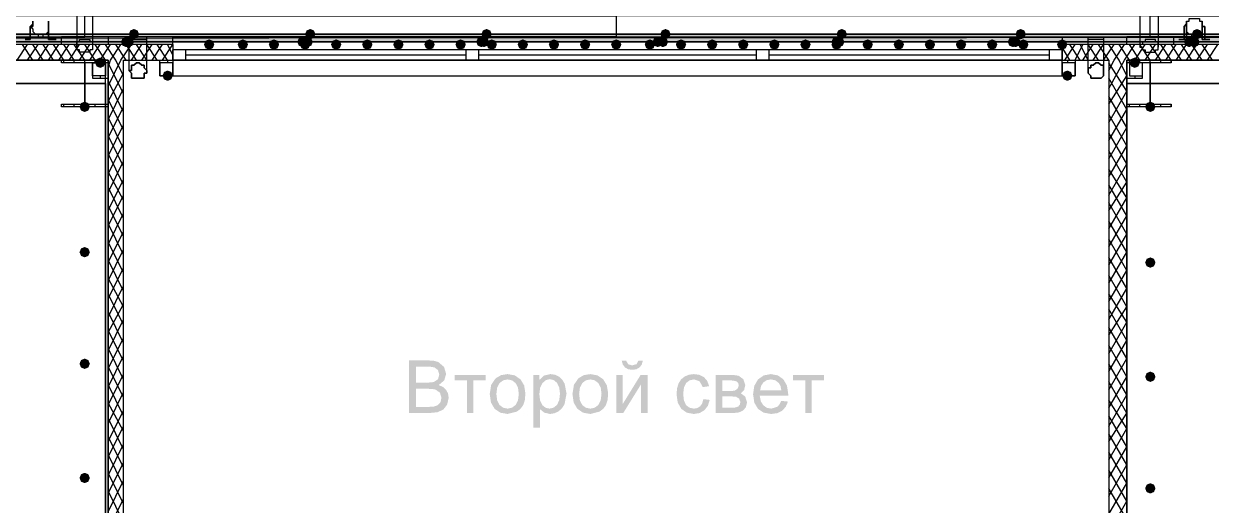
# Model space of a CAD drawing. Header units: millimetres. Extents: x 0 to 420, y 0 to 297.
# Drawn here: x 241.28 to 260.67, y 213.55 to 221.4 of the extents above; entities that cross this region are included whole.
import ezdxf

# ---------------------------------------------------------------- set-up
doc = ezdxf.new("R2010")
doc.units = ezdxf.units.MM
doc.layers.get('0').update_dxf_attribs({"linetype": 'CONTINUOUS'})

msp = doc.modelspace()

# ---------------------------------------------------------------- hatches: boundary and pattern name
at = {"true_color": 0x000007}
h = msp.add_hatch(color=0, dxfattribs=at)
h.paths.add_polyline_path([(119.972667, 221.234), (381.973667, 221.234), (119.972667, 221.107)], flags=0)
h.paths.add_polyline_path([(381.973667, 221.234), (119.972667, 221.107), (381.973667, 221.107)], flags=0)
at = {"true_color": 0x0000fe}
for points in [[(243.162667, 221.234), (243.137796, 221.174204), (243.078, 221.149333), (243.018204, 221.174204), (242.993333, 221.234), (243.018204, 221.293796), (243.078, 221.318667), (243.137796, 221.293796)], [(246.041333, 221.234), (246.016462, 221.174204), (245.956667, 221.149333), (245.896871, 221.174204), (245.872, 221.234), (245.896871, 221.293796), (245.956667, 221.318667), (246.016462, 221.293796)], [(248.92, 221.234), (248.895129, 221.174204), (248.835333, 221.149333), (248.775538, 221.174204), (248.750667, 221.234), (248.775537, 221.293796), (248.835333, 221.318667), (248.895129, 221.293796)], [(251.841, 221.234), (251.816129, 221.174204), (251.756333, 221.149333), (251.696538, 221.174204), (251.671667, 221.234), (251.696537, 221.293796), (251.756333, 221.318667), (251.816129, 221.293796)], [(254.719667, 221.234), (254.694796, 221.174204), (254.635, 221.149333), (254.575204, 221.174204), (254.550333, 221.234), (254.575204, 221.293796), (254.635, 221.318667), (254.694796, 221.293796)], [(257.640667, 221.234), (257.615796, 221.174204), (257.556, 221.149333), (257.496204, 221.174204), (257.471333, 221.234), (257.496204, 221.293796), (257.556, 221.318667), (257.615796, 221.293796)], [(260.519333, 221.234), (260.494463, 221.174204), (260.434667, 221.149333), (260.374871, 221.174204), (260.35, 221.234), (260.374871, 221.293796), (260.434667, 221.318667), (260.494462, 221.293796)], [(243.035667, 221.107), (243.010796, 221.047204), (242.951, 221.022333), (242.891204, 221.047204), (242.866333, 221.107), (242.891204, 221.166796), (242.951, 221.191667), (243.010796, 221.166796)], [(243.078, 221.107), (243.053129, 221.047204), (242.993333, 221.022333), (242.933538, 221.047204), (242.908667, 221.107), (242.933537, 221.166796), (242.993333, 221.191667), (243.053129, 221.166796)], [(243.078, 221.107), (243.053129, 221.047204), (242.993333, 221.022333), (242.933538, 221.047204), (242.908667, 221.107), (242.933537, 221.166796), (242.993333, 221.191667), (243.053129, 221.166796)], [(245.914333, 221.107), (245.889462, 221.047204), (245.829667, 221.022333), (245.769871, 221.047204), (245.745, 221.107), (245.769871, 221.166796), (245.829667, 221.191667), (245.889462, 221.166796)], [(245.999, 221.107), (245.974129, 221.047204), (245.914333, 221.022333), (245.854537, 221.047204), (245.829667, 221.107), (245.854537, 221.166796), (245.914333, 221.191667), (245.974129, 221.166796)], [(245.999, 221.107), (245.974129, 221.047204), (245.914333, 221.022333), (245.854537, 221.047204), (245.829667, 221.107), (245.854537, 221.166796), (245.914333, 221.191667), (245.974129, 221.166796)], [(248.835333, 221.107), (248.810462, 221.047204), (248.750667, 221.022333), (248.690871, 221.047204), (248.666, 221.107), (248.690871, 221.166796), (248.750667, 221.191667), (248.810462, 221.166796)], [(248.877667, 221.107), (248.852796, 221.047204), (248.793, 221.022333), (248.733204, 221.047204), (248.708333, 221.107), (248.733204, 221.166796), (248.793, 221.191667), (248.852796, 221.166796)], [(248.877667, 221.107), (248.852796, 221.047204), (248.793, 221.022333), (248.733204, 221.047204), (248.708333, 221.107), (248.733204, 221.166796), (248.793, 221.191667), (248.852796, 221.166796)], [(251.714, 221.107), (251.689129, 221.047204), (251.629333, 221.022333), (251.569538, 221.047204), (251.544667, 221.107), (251.569537, 221.166796), (251.629333, 221.191667), (251.689129, 221.166796)], [(251.798667, 221.107), (251.773796, 221.047204), (251.714, 221.022333), (251.654204, 221.047204), (251.629333, 221.107), (251.654204, 221.166796), (251.714, 221.191667), (251.773796, 221.166796)], [(251.798667, 221.107), (251.773796, 221.047204), (251.714, 221.022333), (251.654204, 221.047204), (251.629333, 221.107), (251.654204, 221.166796), (251.714, 221.191667), (251.773796, 221.166796)], [(254.635, 221.107), (254.610129, 221.047204), (254.550333, 221.022333), (254.490538, 221.047204), (254.465667, 221.107), (254.490537, 221.166796), (254.550333, 221.191667), (254.610129, 221.166796)], [(254.677333, 221.107), (254.652462, 221.047204), (254.592667, 221.022333), (254.532871, 221.047204), (254.508, 221.107), (254.532871, 221.166796), (254.592667, 221.191667), (254.652462, 221.166796)], [(254.677333, 221.107), (254.652462, 221.047204), (254.592667, 221.022333), (254.532871, 221.047204), (254.508, 221.107), (254.532871, 221.166796), (254.592667, 221.191667), (254.652462, 221.166796)], [(257.513667, 221.107), (257.488796, 221.047204), (257.429, 221.022333), (257.369204, 221.047204), (257.344333, 221.107), (257.369204, 221.166796), (257.429, 221.191667), (257.488796, 221.166796)], [(257.556, 221.107), (257.531129, 221.047204), (257.471333, 221.022333), (257.411538, 221.047204), (257.386667, 221.107), (257.411537, 221.166796), (257.471333, 221.191667), (257.531129, 221.166796)], [(257.556, 221.107), (257.531129, 221.047204), (257.471333, 221.022333), (257.411538, 221.047204), (257.386667, 221.107), (257.411537, 221.166796), (257.471333, 221.191667), (257.531129, 221.166796)], [(260.392333, 221.107), (260.367462, 221.047204), (260.307667, 221.022333), (260.247871, 221.047204), (260.223, 221.107), (260.247871, 221.166796), (260.307667, 221.191667), (260.367462, 221.166796)], [(260.477, 221.107), (260.452129, 221.047204), (260.392333, 221.022333), (260.332538, 221.047204), (260.307667, 221.107), (260.332537, 221.166796), (260.392333, 221.191667), (260.452129, 221.166796)], [(260.477, 221.107), (260.452129, 221.047204), (260.392333, 221.022333), (260.332538, 221.047204), (260.307667, 221.107), (260.332537, 221.166796), (260.392333, 221.191667), (260.452129, 221.166796)]]:
    msp.add_hatch(color=0, dxfattribs=at).paths.add_polyline_path(points, flags=0)
at = {"true_color": 0x000007}
for points in [[(244.390333, 221.064667), (244.365462, 221.004871), (244.305667, 220.98), (244.245871, 221.004871), (244.221, 221.064667), (244.245871, 221.124462), (244.305667, 221.149333), (244.365462, 221.124463)], [(244.940667, 221.064667), (244.915796, 221.004871), (244.856, 220.98), (244.796204, 221.004871), (244.771333, 221.064667), (244.796204, 221.124462), (244.856, 221.149333), (244.915796, 221.124463)], [(245.448667, 221.064667), (245.423796, 221.004871), (245.364, 220.98), (245.304204, 221.004871), (245.279333, 221.064667), (245.304204, 221.124462), (245.364, 221.149333), (245.423796, 221.124463)], [(245.956667, 221.064667), (245.931796, 221.004871), (245.872, 220.98), (245.812204, 221.004871), (245.787333, 221.064667), (245.812204, 221.124462), (245.872, 221.149333), (245.931796, 221.124463)], [(246.464667, 221.064667), (246.439796, 221.004871), (246.38, 220.98), (246.320204, 221.004871), (246.295333, 221.064667), (246.320204, 221.124462), (246.38, 221.149333), (246.439796, 221.124463)], [(246.972667, 221.064667), (246.947796, 221.004871), (246.888, 220.98), (246.828204, 221.004871), (246.803333, 221.064667), (246.828204, 221.124462), (246.888, 221.149333), (246.947796, 221.124463)], [(247.480667, 221.064667), (247.455796, 221.004871), (247.396, 220.98), (247.336204, 221.004871), (247.311333, 221.064667), (247.336204, 221.124462), (247.396, 221.149333), (247.455796, 221.124463)], [(247.988667, 221.064667), (247.963796, 221.004871), (247.904, 220.98), (247.844204, 221.004871), (247.819333, 221.064667), (247.844204, 221.124462), (247.904, 221.149333), (247.963796, 221.124463)], [(248.496667, 221.064667), (248.471796, 221.004871), (248.412, 220.98), (248.352204, 221.004871), (248.327333, 221.064667), (248.352204, 221.124462), (248.412, 221.149333), (248.471796, 221.124463)], [(249.004667, 221.064667), (248.979796, 221.004871), (248.92, 220.98), (248.860204, 221.004871), (248.835333, 221.064667), (248.860204, 221.124462), (248.92, 221.149333), (248.979796, 221.124463)], [(249.512667, 221.064667), (249.487796, 221.004871), (249.428, 220.98), (249.368204, 221.004871), (249.343333, 221.064667), (249.368204, 221.124462), (249.428, 221.149333), (249.487796, 221.124463)], [(250.020667, 221.064667), (249.995796, 221.004871), (249.936, 220.98), (249.876204, 221.004871), (249.851333, 221.064667), (249.876204, 221.124462), (249.936, 221.149333), (249.995796, 221.124463)], [(250.528667, 221.064667), (250.503796, 221.004871), (250.444, 220.98), (250.384204, 221.004871), (250.359333, 221.064667), (250.384204, 221.124462), (250.444, 221.149333), (250.503796, 221.124463)], [(251.036667, 221.064667), (251.011796, 221.004871), (250.952, 220.98), (250.892204, 221.004871), (250.867333, 221.064667), (250.892204, 221.124462), (250.952, 221.149333), (251.011796, 221.124463)], [(251.587, 221.064667), (251.562129, 221.004871), (251.502333, 220.98), (251.442537, 221.004871), (251.417667, 221.064667), (251.442537, 221.124462), (251.502333, 221.149333), (251.562129, 221.124463)], [(252.095, 221.064667), (252.070129, 221.004871), (252.010333, 220.98), (251.950538, 221.004871), (251.925667, 221.064667), (251.950537, 221.124462), (252.010333, 221.149333), (252.070129, 221.124463)], [(252.603, 221.064667), (252.578129, 221.004871), (252.518333, 220.98), (252.458537, 221.004871), (252.433667, 221.064667), (252.458537, 221.124462), (252.518333, 221.149333), (252.578129, 221.124463)], [(253.111, 221.064667), (253.086129, 221.004871), (253.026333, 220.98), (252.966538, 221.004871), (252.941667, 221.064667), (252.966537, 221.124462), (253.026333, 221.149333), (253.086129, 221.124463)], [(253.619, 221.064667), (253.594129, 221.004871), (253.534333, 220.98), (253.474538, 221.004871), (253.449667, 221.064667), (253.474537, 221.124462), (253.534333, 221.149333), (253.594129, 221.124463)], [(254.127, 221.064667), (254.102129, 221.004871), (254.042333, 220.98), (253.982537, 221.004871), (253.957667, 221.064667), (253.982537, 221.124462), (254.042333, 221.149333), (254.102129, 221.124463)], [(254.635, 221.064667), (254.610129, 221.004871), (254.550333, 220.98), (254.490538, 221.004871), (254.465667, 221.064667), (254.490537, 221.124462), (254.550333, 221.149333), (254.610129, 221.124463)], [(255.143, 221.064667), (255.118129, 221.004871), (255.058333, 220.98), (254.998538, 221.004871), (254.973667, 221.064667), (254.998537, 221.124462), (255.058333, 221.149333), (255.118129, 221.124463)], [(255.651, 221.064667), (255.626129, 221.004871), (255.566333, 220.98), (255.506538, 221.004871), (255.481667, 221.064667), (255.506537, 221.124462), (255.566333, 221.149333), (255.626129, 221.124463)], [(256.159, 221.064667), (256.134129, 221.004871), (256.074333, 220.98), (256.014537, 221.004871), (255.989667, 221.064667), (256.014537, 221.124462), (256.074333, 221.149333), (256.134129, 221.124463)], [(256.667, 221.064667), (256.642129, 221.004871), (256.582333, 220.98), (256.522538, 221.004871), (256.497667, 221.064667), (256.522537, 221.124462), (256.582333, 221.149333), (256.642129, 221.124463)], [(257.175, 221.064667), (257.150129, 221.004871), (257.090333, 220.98), (257.030538, 221.004871), (257.005667, 221.064667), (257.030537, 221.124462), (257.090333, 221.149333), (257.150129, 221.124463)], [(257.683, 221.064667), (257.658129, 221.004871), (257.598333, 220.98), (257.538537, 221.004871), (257.513667, 221.064667), (257.538537, 221.124462), (257.598333, 221.149333), (257.658129, 221.124463)], [(258.318, 221.064667), (258.293129, 221.004871), (258.233333, 220.98), (258.173537, 221.004871), (258.148667, 221.064667), (258.173537, 221.124462), (258.233333, 221.149333), (258.293129, 221.124463)], [(242.612333, 220.768333), (242.587462, 220.708537), (242.527667, 220.683667), (242.467871, 220.708537), (242.443, 220.768333), (242.467871, 220.828129), (242.527667, 220.853), (242.587462, 220.828129)], [(259.503333, 220.768333), (259.478462, 220.708537), (259.418667, 220.683667), (259.358871, 220.708537), (259.334, 220.768333), (259.358871, 220.828129), (259.418667, 220.853), (259.478462, 220.828129)], [(243.713, 220.556667), (243.688129, 220.496871), (243.628333, 220.472), (243.568537, 220.496871), (243.543667, 220.556667), (243.568537, 220.616462), (243.628333, 220.641333), (243.688129, 220.616463)], [(258.402667, 220.556667), (258.377796, 220.496871), (258.318, 220.472), (258.258204, 220.496871), (258.233333, 220.556667), (258.258204, 220.616462), (258.318, 220.641333), (258.377796, 220.616463)], [(242.358333, 220.048667), (242.333463, 219.988871), (242.273667, 219.964), (242.213871, 219.988871), (242.189, 220.048667), (242.213871, 220.108462), (242.273667, 220.133333), (242.333462, 220.108463)], [(259.757333, 220.048667), (259.732463, 219.988871), (259.672667, 219.964), (259.612871, 219.988871), (259.588, 220.048667), (259.612871, 220.108462), (259.672667, 220.133333), (259.732462, 220.108463)], [(242.358333, 217.678), (242.333463, 217.618204), (242.273667, 217.593333), (242.213871, 217.618204), (242.189, 217.678), (242.213871, 217.737796), (242.273667, 217.762667), (242.333462, 217.737796)], [(259.757333, 217.508667), (259.732463, 217.448871), (259.672667, 217.424), (259.612871, 217.448871), (259.588, 217.508667), (259.612871, 217.568462), (259.672667, 217.593333), (259.732462, 217.568463)], [(242.358333, 215.857667), (242.333463, 215.797871), (242.273667, 215.773), (242.213871, 215.797871), (242.189, 215.857667), (242.213871, 215.917462), (242.273667, 215.942333), (242.333462, 215.917463)], [(248.312986, 215.675103), (248.81845, 215.675103), (248.81845, 215.588011), (248.618359, 215.588011), (248.618359, 215.053332), (248.513628, 215.053332), (248.513628, 215.588011), (248.312986, 215.588011)], [(252.375451, 215.280984), (252.47908, 215.267755), (252.448556, 215.171913), (252.391988, 215.099635), (252.313853, 215.054021), (252.220008, 215.039001), (252.10508, 215.05974), (252.014956, 215.122234), (251.956665, 215.223934), (251.937235, 215.362013), (251.945503, 215.456409), (251.970308, 215.538402), (252.012407, 215.604203), (252.072283, 215.651401), (252.143321, 215.679926), (252.22056, 215.689435), (252.312613, 215.676619), (252.386475, 215.638172), (252.439392, 215.57616), (252.469158, 215.492651), (252.366632, 215.476666), (252.314266, 215.570924), (252.224969, 215.602894), (252.152553, 215.588494), (252.095434, 215.545568), (252.058227, 215.471498), (252.045824, 215.364769), (252.057813, 215.256455), (252.09378, 215.182868), (252.148902, 215.140218), (252.218906, 215.126093), (252.275888, 215.135601), (252.322534, 215.164127), (252.356434, 215.21222)], [(253.840314, 215.675103), (254.345778, 215.675103), (254.345778, 215.588011), (254.145687, 215.588011), (254.145687, 215.053332), (254.040956, 215.053332), (254.040956, 215.588011), (253.840314, 215.588011)], [(259.757333, 215.646), (259.732463, 215.586204), (259.672667, 215.561333), (259.612871, 215.586204), (259.588, 215.646), (259.612871, 215.705796), (259.672667, 215.730667), (259.732462, 215.705796)], [(242.358333, 213.995), (242.333463, 213.935204), (242.273667, 213.910333), (242.213871, 213.935204), (242.189, 213.995), (242.213871, 214.054796), (242.273667, 214.079667), (242.333462, 214.054796)], [(259.757333, 213.825667), (259.732463, 213.765871), (259.672667, 213.741), (259.612871, 213.765871), (259.588, 213.825667), (259.612871, 213.885462), (259.672667, 213.910333), (259.732462, 213.885463)]]:
    msp.add_hatch(color=0, dxfattribs=at).paths.add_polyline_path(points, flags=0)
h = msp.add_hatch(color=0, dxfattribs=at)
h.paths.add_polyline_path([(247.568311, 215.053332), (247.568311, 215.912126), (247.890772, 215.912126), (247.979104, 215.905511), (248.048419, 215.885668), (248.141574, 215.805741), (248.175199, 215.692191), (248.145433, 215.588563), (248.055034, 215.51029), (248.124004, 215.479008), (248.175199, 215.432017), (248.20648, 215.372211), (248.217091, 215.302482), (248.191184, 215.190034), (248.128345, 215.110108), (248.034087, 215.067664), (247.895732, 215.053332)], flags=0)
h.paths.add_polyline_path([(247.682412, 215.55108), (247.86762, 215.55108), (247.932457, 215.55356), (247.97621, 215.561002), (248.041253, 215.603997), (248.063302, 215.678962), (248.042907, 215.753927), (247.984478, 215.798576), (247.932802, 215.807533), (247.85384, 215.810702), (247.682412, 215.810702)], flags=0)
h.paths.add_polyline_path([(247.682412, 215.154756), (247.895732, 215.154756), (247.973454, 215.158615), (248.038497, 215.182317), (248.082043, 215.229721), (248.099131, 215.302482), (248.074326, 215.385715), (248.005976, 215.435325), (247.952714, 215.446004), (247.88085, 215.449656), (247.682412, 215.449656)], flags=0)
h = msp.add_hatch(color=0, dxfattribs=at)
h.paths.add_polyline_path([(250.95242, 215.675103), (251.058253, 215.675103), (251.058253, 215.201058), (251.350398, 215.675103), (251.463948, 215.675103), (251.463948, 215.053332), (251.358666, 215.053332), (251.358666, 215.524622), (251.066522, 215.053332), (250.95242, 215.053332)], flags=0)
h.paths.add_polyline_path([(251.315671, 215.911023), (251.38788, 215.911023), (251.369759, 215.846049), (251.333861, 215.798024), (251.281771, 215.768534), (251.214799, 215.758888), (251.147344, 215.768534), (251.095185, 215.798024), (251.059356, 215.845636), (251.041717, 215.911023), (251.113926, 215.911023), (251.145897, 215.850941), (251.211491, 215.831648), (251.283149, 215.85039)], flags=0)
h = msp.add_hatch(color=0, dxfattribs=at)
h.paths.add_polyline_path([(248.887002, 215.364218), (248.911049, 215.5147), (248.983465, 215.620533), (249.071935, 215.672141), (249.178595, 215.689435), (249.295108, 215.668351), (249.388057, 215.605099), (249.449104, 215.504984), (249.469636, 215.373037), (249.46061, 215.265481), (249.433807, 215.18397), (249.389503, 215.122855), (249.329077, 215.077035), (249.178595, 215.039001), (249.060428, 215.059809), (248.967479, 215.122786), (248.906983, 215.224898)], flags=0)
h.paths.add_polyline_path([(248.995591, 215.364218), (249.008476, 215.259556), (249.047405, 215.185073), (249.106179, 215.1407), (249.178595, 215.126093), (249.250528, 215.140976), (249.309233, 215.185624), (249.348438, 215.261141), (249.361598, 215.368076), (249.348438, 215.469293), (249.309233, 215.542812), (249.250115, 215.58746), (249.178595, 215.602343), (249.106179, 215.58746), (249.047405, 215.542812), (249.008476, 215.468398)], flags=0)
h = msp.add_hatch(color=0, dxfattribs=at)
h.paths.add_polyline_path([(249.601565, 214.815207), (249.601565, 215.675103), (249.698028, 215.675103), (249.698028, 215.594626), (249.774096, 215.665733), (249.878276, 215.689435), (249.952827, 215.6791), (250.018284, 215.648094), (250.071752, 215.598484), (250.110337, 215.532339), (250.141756, 215.369179), (250.107581, 215.1972), (250.065344, 215.1294), (250.007811, 215.079791), (249.940838, 215.049267), (249.870559, 215.039001), (249.776301, 215.061049), (249.707399, 215.117825), (249.707399, 214.815207)], flags=0)
h.paths.add_polyline_path([(249.697477, 215.360911), (249.709535, 215.256249), (249.745984, 215.183419), (249.799314, 215.140287), (249.863393, 215.126093), (249.928712, 215.1407), (249.984109, 215.185073), (250.021591, 215.260865), (250.034269, 215.36973), (250.021936, 215.473152), (249.985211, 215.547221), (249.93133, 215.59187), (249.868354, 215.606753), (249.804688, 215.591043), (249.749291, 215.543914), (249.710362, 215.466675)], flags=0)
h = msp.add_hatch(color=0, dxfattribs=at)
h.paths.add_polyline_path([(250.237856, 215.364218), (250.261903, 215.5147), (250.334319, 215.620533), (250.422789, 215.672141), (250.529449, 215.689435), (250.645962, 215.668351), (250.738911, 215.605099), (250.799958, 215.504984), (250.820491, 215.373037), (250.811465, 215.265481), (250.784662, 215.18397), (250.740358, 215.122855), (250.679931, 215.077035), (250.529449, 215.039001), (250.411283, 215.059809), (250.318334, 215.122786), (250.257838, 215.224898)], flags=0)
h.paths.add_polyline_path([(250.346446, 215.364218), (250.359331, 215.259556), (250.39826, 215.185073), (250.457033, 215.1407), (250.529449, 215.126093), (250.601383, 215.140976), (250.660087, 215.185624), (250.699293, 215.261141), (250.712453, 215.368076), (250.699293, 215.469293), (250.660087, 215.542812), (250.60097, 215.58746), (250.529449, 215.602343), (250.457033, 215.58746), (250.39826, 215.542812), (250.359331, 215.468398)], flags=0)
h = msp.add_hatch(color=0, dxfattribs=at)
h.paths.add_polyline_path([(252.577707, 215.675103), (252.820241, 215.675103), (252.898307, 215.671383), (252.953635, 215.66022), (253.028601, 215.60565), (253.06002, 215.51029), (253.041279, 215.432569), (252.986157, 215.377447), (253.058917, 215.322326), (253.088132, 215.227517), (253.069046, 215.150071), (253.024742, 215.095776), (252.954049, 215.063806), (252.857724, 215.053332), (252.577707, 215.053332)], flags=0)
h.paths.add_polyline_path([(252.682989, 215.413276), (252.795437, 215.413276), (252.852005, 215.414999), (252.88749, 215.420442), (252.932689, 215.449105), (252.953084, 215.500368), (252.944127, 215.541778), (252.917806, 215.568719), (252.870677, 215.583119), (252.798744, 215.588011), (252.682989, 215.588011)], flags=0)
h.paths.add_polyline_path([(252.682989, 215.139873), (252.821895, 215.139873), (252.897136, 215.144972), (252.944265, 215.160819), (252.969758, 215.189), (252.979542, 215.232477), (252.96025, 215.287599), (252.910089, 215.320121), (252.810319, 215.326735), (252.682989, 215.326735)], flags=0)
h = msp.add_hatch(color=0, dxfattribs=at)
h.paths.add_polyline_path([(253.647751, 215.253424), (253.756892, 215.240194), (253.719684, 215.155307), (253.66098, 215.091918), (253.581674, 215.05223), (253.482938, 215.039001), (253.360637, 215.059809), (253.266861, 215.122786), (253.206848, 215.224071), (253.186935, 215.359257), (253.206916, 215.498163), (253.267412, 215.602343), (253.36043, 215.667593), (253.477425, 215.689435), (253.590287, 215.668075), (253.680824, 215.604548), (253.740355, 215.502091), (253.760199, 215.36532), (253.759648, 215.337208), (253.295524, 215.337208), (253.312888, 215.246671), (253.353402, 215.180112), (253.412037, 215.13946), (253.483489, 215.126093), (253.582707, 215.15641), (253.619157, 215.195615)], flags=0)
h.paths.add_polyline_path([(253.301588, 215.4243), (253.648853, 215.4243), (253.635211, 215.492513), (253.609166, 215.541709), (253.550875, 215.587598), (253.478528, 215.602894), (253.411555, 215.590561), (253.356158, 215.553836), (253.317711, 215.49713)], flags=0)

# ---------------------------------------------------------------- linework, layer by layer
at = {"color": 0, "true_color": 0x000007}
for points in [[(242.146667, 226.356333), (242.146667, 221.022333)], [(242.400667, 226.356333), (242.400667, 221.022333)], [(259.503333, 226.356333), (259.503333, 221.022333)], [(259.799667, 226.356333), (259.799667, 221.022333)], [(241.427, 221.445667), (241.427, 221.403333), (241.384667, 221.361), (241.384667, 221.149333), (241.3, 221.149333), (241.384667, 221.149333), (241.384667, 221.361), (241.427, 221.361), (241.427, 221.403333), (241.427, 221.445667)], [(241.427, 221.445667), (241.427, 221.403333), (241.384667, 221.361), (241.384667, 221.149333), (241.3, 221.149333), (241.384667, 221.149333), (241.384667, 221.361), (241.427, 221.361), (241.427, 221.403333), (241.427, 221.445667)], [(241.427, 221.445667), (241.427, 221.403333), (241.427, 221.361), (241.384667, 221.361), (241.384667, 221.149333), (241.3, 221.149333), (241.384667, 221.149333), (241.384667, 221.361), (241.427, 221.403333), (241.427, 221.445667)], [(241.427, 221.445667), (241.427, 221.403333), (241.427, 221.361), (241.384667, 221.361), (241.427, 221.318667), (241.427, 221.276333), (241.469333, 221.234), (241.511667, 221.234), (241.511667, 221.191667), (241.554, 221.191667), (241.596333, 221.191667), (241.596333, 221.234), (241.638667, 221.234), (241.681, 221.276333), (241.681, 221.318667), (241.681, 221.361), (241.681, 221.403333), (241.681, 221.445667)], [(241.427, 221.445667), (241.427, 221.403333), (241.427, 221.361), (241.384667, 221.361), (241.427, 221.318667), (241.427, 221.276333), (241.469333, 221.234), (241.511667, 221.234), (241.511667, 221.191667), (241.554, 221.191667), (241.596333, 221.191667), (241.596333, 221.234), (241.638667, 221.234), (241.681, 221.276333), (241.681, 221.318667), (241.681, 221.361), (241.681, 221.403333), (241.681, 221.445667)], [(241.681, 221.445667), (241.681, 221.403333), (241.681, 221.361), (241.681, 221.149333), (241.808, 221.149333), (241.681, 221.149333), (241.681, 221.361), (241.681, 221.403333), (241.681, 221.445667)], [(241.681, 221.445667), (241.681, 221.403333), (241.681, 221.361), (241.681, 221.149333), (241.808, 221.149333), (241.681, 221.149333), (241.681, 221.361), (241.681, 221.403333), (241.681, 221.445667)], [(241.681, 221.445667), (241.681, 221.403333), (241.681, 221.361), (241.681, 221.149333), (241.808, 221.149333), (241.681, 221.149333), (241.681, 221.361), (241.681, 221.403333), (241.681, 221.445667)], [(260.265333, 221.445667), (260.265333, 221.403333), (260.265333, 221.361), (260.265333, 221.149333), (260.138333, 221.149333), (260.223, 221.149333), (260.223, 221.361), (260.265333, 221.403333), (260.265333, 221.445667)], [(260.265333, 221.445667), (260.265333, 221.403333), (260.265333, 221.361), (260.265333, 221.149333), (260.138333, 221.149333), (260.265333, 221.149333), (260.265333, 221.361), (260.265333, 221.403333), (260.265333, 221.445667)], [(260.265333, 221.445667), (260.265333, 221.403333), (260.223, 221.361), (260.223, 221.149333), (260.138333, 221.149333), (260.223, 221.149333), (260.223, 221.361), (260.265333, 221.403333), (260.265333, 221.445667)], [(260.519333, 221.445667), (260.519333, 221.403333), (260.519333, 221.361), (260.561667, 221.361), (260.561667, 221.149333), (260.646333, 221.149333), (260.519333, 221.149333), (260.519333, 221.361), (260.519333, 221.403333), (260.519333, 221.445667)], [(260.519333, 221.445667), (260.519333, 221.403333), (260.519333, 221.361), (260.561667, 221.361), (260.561667, 221.149333), (260.646333, 221.149333), (260.519333, 221.149333), (260.519333, 221.361), (260.519333, 221.403333), (260.519333, 221.445667)], [(260.519333, 221.445667), (260.519333, 221.403333), (260.519333, 221.361), (260.519333, 221.149333), (260.646333, 221.149333), (260.561667, 221.149333), (260.561667, 221.361), (260.519333, 221.361), (260.519333, 221.403333), (260.519333, 221.445667)], [(119.972667, 221.107), (381.973667, 221.107), (119.972667, 221.107), (381.973667, 221.107)], [(119.972667, 221.107), (381.973667, 221.107)], [(119.972667, 221.107), (381.973667, 221.107)], [(243.713, 221.064667), (240.834333, 221.064667)], [(241.173, 220.810667), (241.342333, 221.064667)], [(241.427, 220.810667), (241.257667, 221.064667)], [(241.342333, 220.810667), (241.511667, 221.064667)], [(241.596333, 220.810667), (241.427, 221.064667)], [(241.511667, 220.810667), (241.681, 221.064667)], [(241.765667, 220.810667), (241.596333, 221.064667)], [(241.681, 220.810667), (241.850333, 221.064667)], [(241.935, 220.810667), (241.765667, 221.064667)], [(241.850333, 220.810667), (242.019667, 221.064667)], [(242.654667, 221.191667), (242.612333, 221.191667), (242.57, 221.191667), (242.527667, 221.191667), (242.485333, 221.191667), (242.400667, 221.191667), (242.358333, 221.191667), (242.273667, 221.191667), (242.189, 221.191667), (242.146667, 221.191667), (242.062, 221.191667), (242.019667, 221.191667), (241.977333, 221.191667), (241.935, 221.191667), (241.892667, 221.191667)], [(242.654667, 221.191667), (242.654667, 221.064667), (242.612333, 221.064667), (242.57, 221.064667), (242.527667, 221.064667), (242.485333, 221.064667), (242.400667, 221.064667), (242.358333, 221.064667), (242.273667, 221.064667), (242.189, 221.064667), (242.146667, 221.064667), (242.062, 221.064667), (242.019667, 221.064667), (241.977333, 221.064667), (241.935, 221.064667), (241.892667, 221.064667), (241.892667, 221.191667)], [(242.104333, 220.810667), (241.935, 221.064667)], [(242.019667, 220.810667), (242.189, 221.064667)], [(242.273667, 220.810667), (242.104333, 221.064667)], [(242.189, 220.810667), (242.358333, 221.064667)], [(242.443, 220.810667), (242.273667, 221.064667)], [(242.358333, 220.810667), (242.527667, 221.064667)], [(242.612333, 220.810667), (242.443, 221.064667)], [(242.527667, 220.810667), (242.697, 221.064667)], [(242.781667, 220.810667), (242.612333, 221.064667)], [(242.697, 220.810667), (242.866333, 221.064667)], [(242.951, 220.810667), (242.781667, 221.064667)], [(242.866333, 220.810667), (243.035667, 221.064667)], [(243.120333, 220.810667), (242.951, 221.064667)], [(242.993333, 221.191667), (242.993333, 220.641333)], [(243.035667, 220.810667), (243.205, 221.064667)], [(243.289667, 220.810667), (243.120333, 221.064667)], [(243.205, 220.810667), (243.374333, 221.064667)], [(243.289667, 220.641333), (243.289667, 221.191667)], [(243.459, 220.810667), (243.289667, 221.064667)], [(243.374333, 220.810667), (243.543667, 221.064667)], [(243.628333, 220.810667), (243.459, 221.064667)], [(243.543667, 220.810667), (243.713, 221.064667)], [(243.713, 220.895333), (243.628333, 221.064667)], [(243.713, 221.064667), (243.713, 221.191667), (258.233333, 221.191667), (258.233333, 221.064667)], [(243.713, 221.064667), (243.713, 220.98), (243.713, 220.810667)], [(243.713, 221.064667), (243.713, 220.98)], [(258.233333, 221.022333), (258.275667, 221.064667)], [(258.233333, 221.064667), (258.233333, 220.98), (258.233333, 220.810667)], [(258.233333, 221.064667), (258.233333, 220.98)], [(261.112, 221.064667), (258.233333, 221.064667)], [(258.275667, 220.810667), (258.445, 221.064667)], [(258.529667, 220.810667), (258.360333, 221.064667)], [(258.445, 220.810667), (258.572, 221.064667)], [(258.656667, 220.810667), (258.529667, 221.064667)], [(258.572, 220.810667), (258.741333, 221.064667)], [(258.656667, 220.641333), (258.656667, 221.191667)], [(258.826, 220.810667), (258.656667, 221.064667)], [(258.741333, 220.810667), (258.910667, 221.064667)], [(258.995333, 220.810667), (258.826, 221.064667)], [(258.910667, 221.191667), (258.910667, 220.641333)], [(258.910667, 220.810667), (259.08, 221.064667)], [(259.164667, 220.810667), (258.995333, 221.064667)], [(259.08, 220.810667), (259.249333, 221.064667)], [(259.334, 220.810667), (259.164667, 221.064667)], [(259.249333, 220.810667), (259.418667, 221.064667)], [(260.053667, 221.191667), (260.011333, 221.191667), (259.969, 221.191667), (259.926667, 221.191667), (259.842, 221.191667), (259.799667, 221.191667), (259.715, 221.191667), (259.672667, 221.191667), (259.588, 221.191667), (259.545667, 221.191667), (259.461, 221.191667), (259.418667, 221.191667), (259.376333, 221.191667), (259.334, 221.191667), (259.291667, 221.191667)], [(260.053667, 221.191667), (260.053667, 221.064667), (260.011333, 221.064667), (259.969, 221.064667), (259.926667, 221.064667), (259.842, 221.064667), (259.799667, 221.064667), (259.715, 221.064667), (259.672667, 221.064667), (259.588, 221.064667), (259.545667, 221.064667), (259.461, 221.064667), (259.418667, 221.064667), (259.376333, 221.064667), (259.334, 221.064667), (259.291667, 221.064667), (259.291667, 221.191667)], [(259.503333, 220.810667), (259.334, 221.064667)], [(259.418667, 220.810667), (259.588, 221.064667)], [(259.672667, 220.810667), (259.503333, 221.064667)], [(259.588, 220.810667), (259.757333, 221.064667)], [(259.842, 220.810667), (259.672667, 221.064667)], [(259.757333, 220.810667), (259.926667, 221.064667)], [(260.011333, 220.810667), (259.842, 221.064667)], [(259.926667, 220.810667), (260.096, 221.064667)], [(260.180667, 220.810667), (260.011333, 221.064667)], [(260.096, 220.810667), (260.265333, 221.064667)], [(260.35, 220.810667), (260.180667, 221.064667)], [(260.265333, 220.810667), (260.434667, 221.064667)], [(260.519333, 220.810667), (260.35, 221.064667)], [(260.434667, 220.810667), (260.604, 221.064667)], [(260.688667, 220.810667), (260.519333, 221.064667)], [(260.604, 220.810667), (260.773333, 221.064667)], [(243.713, 220.810667), (243.924667, 220.810667), (243.924667, 220.98), (243.713, 220.98)], [(243.713, 220.810667), (243.713, 220.853)], [(248.496667, 220.98), (243.924667, 220.98)], [(243.924667, 220.895333), (248.496667, 220.895333)], [(248.581333, 220.98), (248.496667, 220.98), (248.496667, 220.810667), (248.581333, 220.810667)], [(248.581333, 220.810667), (248.708333, 220.810667), (248.708333, 220.98), (248.581333, 220.98)], [(253.238, 220.98), (248.708333, 220.98)], [(248.708333, 220.895333), (253.238, 220.895333)], [(253.365, 220.98), (253.238, 220.98), (253.238, 220.810667), (253.365, 220.810667)], [(253.365, 220.810667), (253.449667, 220.810667), (253.449667, 220.98), (253.365, 220.98)], [(258.021667, 220.98), (253.449667, 220.98)], [(253.449667, 220.895333), (258.021667, 220.895333)], [(258.233333, 220.98), (258.021667, 220.98), (258.021667, 220.810667), (258.233333, 220.810667)], [(258.360333, 220.810667), (258.233333, 221.022333)], [(240.834333, 220.810667), (242.654667, 220.810667)], [(241.935, 220.768333), (241.935, 220.810667)], [(242.104333, 220.768333), (242.104333, 220.810667)], [(242.273667, 220.048667), (242.273667, 220.810667)], [(242.443, 220.768333), (242.443, 220.810667)], [(242.612333, 220.768333), (242.612333, 220.810667)], [(242.654667, 220.683667), (242.697, 220.810667)], [(242.654667, 220.387333), (242.866333, 220.810667)], [(242.654667, 220.810667), (242.654667, 202.692)], [(242.908667, 220.260333), (242.654667, 220.768333)], [(242.908667, 220.556667), (242.781667, 220.810667)], [(242.908667, 189.780333), (242.908667, 220.810667)], [(242.908667, 220.810667), (243.713, 220.810667)], [(243.628333, 220.810667), (243.628333, 220.768333)], [(250.952, 220.810667), (243.713, 220.810667), (243.713, 220.683667)], [(250.952, 220.810667), (243.713, 220.810667), (243.713, 220.683667)], [(243.713, 220.810667), (258.233333, 220.810667)], [(243.713, 220.683667), (243.713, 220.556667), (250.952, 220.556667)], [(243.713, 220.683667), (243.713, 220.556667), (250.952, 220.556667)], [(243.924667, 220.810667), (248.496667, 220.810667)], [(248.708333, 220.810667), (253.238, 220.810667)], [(258.233333, 220.683667), (258.233333, 220.810667), (250.952, 220.810667)], [(258.233333, 220.683667), (258.233333, 220.810667), (250.952, 220.810667)], [(250.952, 220.556667), (258.233333, 220.556667), (258.233333, 220.683667)], [(250.952, 220.556667), (258.233333, 220.556667), (258.233333, 220.683667)], [(253.449667, 220.810667), (258.021667, 220.810667)], [(258.233333, 220.810667), (258.995333, 220.810667)], [(258.318, 220.810667), (258.318, 220.768333)], [(258.995333, 220.641333), (259.08, 220.810667)], [(258.995333, 220.345), (259.249333, 220.810667)], [(258.995333, 220.810667), (258.995333, 186.309)], [(259.291667, 220.302667), (258.995333, 220.768333)], [(259.291667, 220.556667), (259.164667, 220.810667)], [(259.291667, 186.309), (259.291667, 220.810667)], [(259.291667, 220.810667), (261.112, 220.810667)], [(259.334, 220.768333), (259.334, 220.810667)], [(259.503333, 220.768333), (259.503333, 220.810667)], [(259.672667, 220.048667), (259.672667, 220.810667)], [(259.842, 220.768333), (259.842, 220.810667)], [(260.011333, 220.768333), (260.011333, 220.810667)], [(242.527667, 220.556667), (242.527667, 220.514333)], [(242.654667, 220.133333), (242.908667, 220.599)], [(242.908667, 219.964), (242.654667, 220.472)], [(258.995333, 220.091), (259.291667, 220.556667)], [(259.291667, 220.006333), (258.995333, 220.514333)], [(259.418667, 220.556667), (259.418667, 220.514333)], [(242.654667, 219.837), (242.908667, 220.345)], [(258.995333, 219.794667), (259.291667, 220.302667)], [(241.935, 220.048667), (241.935, 220.091)], [(242.104333, 220.048667), (242.104333, 220.091)], [(242.443, 220.048667), (242.443, 220.091)], [(242.612333, 220.048667), (242.612333, 220.091)], [(242.908667, 219.667667), (242.654667, 220.175667)], [(259.291667, 219.71), (258.995333, 220.218)], [(259.334, 220.048667), (259.334, 220.091)], [(259.503333, 220.048667), (259.503333, 220.091)], [(259.842, 220.048667), (259.842, 220.091)], [(260.011333, 220.048667), (260.011333, 220.091)], [(242.654667, 219.540667), (242.908667, 220.048667)], [(242.908667, 219.371333), (242.654667, 219.879333)], [(258.995333, 219.498333), (259.291667, 220.006333)], [(259.291667, 219.413667), (258.995333, 219.921667)], [(242.654667, 219.244333), (242.908667, 219.752333)], [(258.995333, 219.202), (259.291667, 219.71)], [(242.908667, 219.075), (242.654667, 219.583)], [(259.291667, 219.117333), (258.995333, 219.625333)], [(242.654667, 218.948), (242.908667, 219.456)], [(242.908667, 218.778667), (242.654667, 219.286667)], [(258.995333, 218.905667), (259.291667, 219.413667)], [(259.291667, 218.821), (258.995333, 219.329)], [(242.654667, 218.651667), (242.908667, 219.159667)], [(258.995333, 218.609333), (259.291667, 219.117333)], [(242.908667, 218.524667), (242.654667, 218.990333)], [(259.291667, 218.567), (258.995333, 219.032667)], [(242.654667, 218.355333), (242.908667, 218.863333)], [(242.908667, 218.228333), (242.654667, 218.736333)], [(258.995333, 218.355333), (259.291667, 218.821)], [(259.291667, 218.270667), (258.995333, 218.778667)], [(242.654667, 218.101333), (242.908667, 218.609333)], [(258.995333, 218.059), (259.291667, 218.567)], [(242.908667, 217.932), (242.654667, 218.44)], [(259.291667, 217.974333), (258.995333, 218.482333)], [(242.654667, 217.805), (242.908667, 218.313)], [(242.908667, 217.635667), (242.654667, 218.143667)], [(258.995333, 217.762667), (259.291667, 218.270667)], [(259.291667, 217.678), (258.995333, 218.186)], [(242.654667, 217.508667), (242.908667, 218.016667)], [(258.995333, 217.466333), (259.291667, 217.974333)], [(242.908667, 217.339333), (242.654667, 217.847333)], [(259.291667, 217.381667), (258.995333, 217.889667)], [(242.654667, 217.212333), (242.908667, 217.720333)], [(242.908667, 217.043), (242.654667, 217.551)], [(258.995333, 217.17), (259.291667, 217.678)], [(259.291667, 217.085333), (258.995333, 217.593333)], [(242.654667, 216.916), (242.908667, 217.424)], [(258.995333, 216.873667), (259.291667, 217.381667)], [(242.908667, 216.789), (242.654667, 217.254667)], [(259.291667, 216.789), (258.995333, 217.297)], [(242.654667, 216.619667), (242.908667, 217.127667)], [(242.908667, 216.492667), (242.654667, 217.000667)], [(258.995333, 216.577333), (259.291667, 217.085333)], [(259.291667, 216.535), (258.995333, 217.000667)], [(242.654667, 216.365667), (242.908667, 216.831333)], [(258.995333, 216.323333), (259.291667, 216.789)], [(242.908667, 216.196333), (242.654667, 216.704333)], [(242.654667, 216.069333), (242.908667, 216.577333)], [(259.291667, 216.238667), (258.995333, 216.746667)], [(242.908667, 215.9), (242.654667, 216.408)], [(258.995333, 216.027), (259.291667, 216.535)], [(259.291667, 215.942333), (258.995333, 216.450333)], [(242.654667, 215.773), (242.908667, 216.281)], [(258.995333, 215.730667), (259.291667, 216.238667)], [(242.908667, 215.603667), (242.654667, 216.111667)], [(259.291667, 215.646), (258.995333, 216.154)], [(242.654667, 215.476667), (242.908667, 215.984667)], [(242.908667, 215.307333), (242.654667, 215.815333)], [(258.995333, 215.434333), (259.291667, 215.942333)], [(259.291667, 215.349667), (258.995333, 215.857667)], [(242.654667, 215.180333), (242.908667, 215.688333)], [(258.995333, 215.138), (259.291667, 215.646)], [(242.908667, 215.011), (242.654667, 215.519)], [(259.291667, 215.053333), (258.995333, 215.561333)], [(242.654667, 214.884), (242.908667, 215.392)], [(242.908667, 214.757), (242.654667, 215.222667)], [(258.995333, 214.841667), (259.291667, 215.349667)], [(259.291667, 214.799333), (258.995333, 215.265)], [(242.654667, 214.587667), (242.908667, 215.095667)], [(258.995333, 214.587667), (259.291667, 215.053333)], [(242.908667, 214.460667), (242.654667, 214.968667)], [(242.654667, 214.333667), (242.908667, 214.841667)], [(259.291667, 214.503), (258.995333, 215.011)], [(242.908667, 214.164333), (242.654667, 214.672333)], [(258.995333, 214.291333), (259.291667, 214.799333)], [(259.291667, 214.206667), (258.995333, 214.714667)], [(242.654667, 214.037333), (242.908667, 214.545333)], [(258.995333, 213.995), (259.291667, 214.503)], [(242.908667, 213.868), (242.654667, 214.376)], [(242.654667, 213.741), (242.908667, 214.249)], [(259.291667, 213.910333), (258.995333, 214.418333)], [(242.908667, 213.571667), (242.654667, 214.079667)], [(258.995333, 213.698667), (259.291667, 214.206667)], [(259.291667, 213.614), (258.995333, 214.122)], [(242.654667, 213.444667), (242.908667, 213.952667)], [(258.995333, 213.402333), (259.291667, 213.910333)], [(242.908667, 213.275333), (242.654667, 213.783333)], [(259.291667, 213.317667), (258.995333, 213.825667)], [(242.654667, 213.148333), (242.908667, 213.656333)], [(258.995333, 213.106), (259.291667, 213.614)]]:
    msp.add_lwpolyline(points, dxfattribs=at)
for points in [[(224.874667, 221.191667), (242.273667, 221.191667), (242.273667, 221.530333), (224.874667, 221.530333)], [(242.273667, 221.530333), (250.952, 221.530333), (250.952, 221.191667), (242.273667, 221.191667)], [(259.672667, 221.530333), (250.952, 221.530333), (250.952, 221.191667), (259.672667, 221.191667)], [(277.071667, 221.191667), (259.672667, 221.191667), (259.672667, 221.530333), (277.071667, 221.530333)], [(260.519333, 221.361), (260.519333, 221.318667), (260.519333, 221.276333), (260.477, 221.234), (260.434667, 221.234), (260.434667, 221.191667), (260.392333, 221.191667), (260.35, 221.191667), (260.35, 221.234), (260.307667, 221.234), (260.265333, 221.276333), (260.265333, 221.318667), (260.265333, 221.361), (260.265333, 221.403333), (260.265333, 221.445667), (260.307667, 221.445667), (260.307667, 221.488), (260.35, 221.488), (260.392333, 221.488), (260.434667, 221.488), (260.477, 221.488), (260.477, 221.445667), (260.519333, 221.445667), (260.519333, 221.403333)], [(260.265333, 221.361), (260.265333, 221.403333), (260.265333, 221.445667), (260.307667, 221.445667), (260.307667, 221.488), (260.35, 221.488), (260.392333, 221.488), (260.434667, 221.488), (260.477, 221.488), (260.477, 221.445667), (260.519333, 221.445667), (260.519333, 221.403333), (260.519333, 221.361), (260.519333, 221.318667), (260.519333, 221.276333), (260.477, 221.234), (260.434667, 221.234), (260.434667, 221.191667), (260.392333, 221.191667), (260.35, 221.191667), (260.35, 221.234), (260.307667, 221.234), (260.265333, 221.276333), (260.265333, 221.318667)], [(119.972667, 221.234), (381.973667, 221.234), (119.972667, 221.107)], [(381.973667, 221.234), (119.972667, 221.107), (381.973667, 221.107)], [(119.972667, 221.234), (119.972667, 221.107), (381.973667, 221.107), (381.973667, 221.234)], [(242.316, 220.937667), (242.273667, 220.937667), (242.231333, 220.937667), (242.189, 220.937667), (242.189, 220.98), (242.146667, 220.98), (242.146667, 221.022333), (242.146667, 221.064667), (242.146667, 221.107), (242.189, 221.107), (242.189, 221.149333), (242.231333, 221.149333), (242.273667, 221.149333), (242.316, 221.149333), (242.358333, 221.149333), (242.358333, 221.107), (242.400667, 221.107), (242.400667, 221.064667), (242.400667, 221.022333), (242.400667, 220.98), (242.358333, 220.98), (242.358333, 220.937667)], [(243.289667, 221.191667), (243.247333, 221.191667), (243.205, 221.191667), (243.162667, 221.191667), (243.120333, 221.191667), (243.078, 221.191667), (243.035667, 221.191667), (242.993333, 221.191667), (243.035667, 221.149333), (243.078, 221.149333), (243.120333, 221.149333), (243.162667, 221.149333), (243.205, 221.149333), (243.247333, 221.149333), (243.289667, 221.149333)], [(258.656667, 221.191667), (258.699, 221.191667), (258.741333, 221.191667), (258.783667, 221.191667), (258.826, 221.191667), (258.868333, 221.191667), (258.910667, 221.191667), (258.910667, 221.149333), (258.868333, 221.149333), (258.826, 221.149333), (258.783667, 221.149333), (258.741333, 221.149333), (258.699, 221.149333), (258.656667, 221.149333)], [(259.672667, 220.937667), (259.715, 220.937667), (259.757333, 220.937667), (259.757333, 220.98), (259.799667, 220.98), (259.799667, 221.022333), (259.799667, 221.064667), (259.799667, 221.107), (259.757333, 221.107), (259.757333, 221.149333), (259.715, 221.149333), (259.672667, 221.149333), (259.630333, 221.149333), (259.588, 221.149333), (259.588, 221.107), (259.545667, 221.107), (259.545667, 221.064667), (259.503333, 221.064667), (259.503333, 221.022333), (259.545667, 221.022333), (259.545667, 220.98), (259.588, 220.98), (259.588, 220.937667), (259.630333, 220.937667)], [(243.713, 220.810667), (243.713, 220.98)], [(258.233333, 220.810667), (258.233333, 220.98)], [(393.361333, 220.810667), (259.291667, 220.810667), (259.291667, 189.780333), (242.612333, 189.780333), (242.612333, 220.810667), (108.585, 220.810667), (108.585, 104.14), (242.654667, 104.14), (242.654667, 135.128), (259.291667, 135.128), (259.291667, 104.14), (393.361333, 104.14)], [(242.654667, 220.048667), (241.892667, 220.048667), (241.892667, 220.091), (242.273667, 220.091), (242.273667, 220.768333), (241.892667, 220.768333), (241.892667, 220.810667), (242.654667, 220.810667), (242.654667, 220.768333), (242.273667, 220.768333), (242.273667, 220.091), (242.654667, 220.091)], [(242.654667, 220.768333), (242.400667, 220.768333), (242.400667, 220.514333), (242.654667, 220.514333)], [(242.612333, 220.768333), (242.612333, 220.556667), (242.400667, 220.556667), (242.400667, 220.768333)], [(243.289667, 220.641333), (243.289667, 220.599), (243.247333, 220.599), (243.247333, 220.556667), (243.247333, 220.514333), (243.205, 220.514333), (243.162667, 220.514333), (243.120333, 220.514333), (243.078, 220.514333), (243.035667, 220.514333), (243.035667, 220.556667), (243.035667, 220.599), (242.993333, 220.641333), (243.035667, 220.641333), (243.035667, 220.683667), (243.035667, 220.726), (243.078, 220.726), (243.120333, 220.768333), (243.162667, 220.768333), (243.205, 220.726), (243.247333, 220.726), (243.247333, 220.683667), (243.289667, 220.641333), (243.247333, 220.683667), (243.247333, 220.726), (243.205, 220.726), (243.162667, 220.768333), (243.120333, 220.768333), (243.078, 220.726), (243.035667, 220.726), (243.035667, 220.683667), (243.035667, 220.641333), (242.993333, 220.641333), (243.035667, 220.599), (243.035667, 220.556667), (243.035667, 220.514333), (243.078, 220.514333), (243.120333, 220.514333), (243.162667, 220.514333), (243.205, 220.514333), (243.247333, 220.514333), (243.247333, 220.556667), (243.247333, 220.599), (243.289667, 220.599)], [(242.993333, 220.641333), (243.035667, 220.599), (243.035667, 220.556667), (243.035667, 220.514333), (243.078, 220.514333), (243.120333, 220.514333), (243.162667, 220.514333), (243.205, 220.514333), (243.247333, 220.514333), (243.247333, 220.556667), (243.247333, 220.599), (243.289667, 220.599), (243.289667, 220.641333), (243.247333, 220.683667), (243.247333, 220.726), (243.205, 220.726), (243.162667, 220.768333), (243.120333, 220.768333), (243.078, 220.726), (243.035667, 220.726), (243.035667, 220.683667), (243.035667, 220.641333)], [(243.501333, 220.810667), (243.713, 220.810667), (243.713, 220.556667), (243.501333, 220.556667)], [(243.501333, 220.768333), (243.501333, 220.556667), (243.713, 220.556667), (243.713, 220.768333)], [(258.233333, 220.810667), (258.445, 220.810667), (258.445, 220.556667), (258.233333, 220.556667)], [(258.233333, 220.768333), (258.233333, 220.556667), (258.445, 220.556667), (258.445, 220.768333)], [(258.656667, 220.641333), (258.656667, 220.599), (258.699, 220.556667), (258.699, 220.514333), (258.741333, 220.514333), (258.783667, 220.514333), (258.826, 220.514333), (258.868333, 220.514333), (258.910667, 220.556667), (258.910667, 220.599), (258.910667, 220.641333), (258.910667, 220.683667), (258.910667, 220.726), (258.868333, 220.726), (258.826, 220.768333), (258.783667, 220.768333), (258.741333, 220.726), (258.699, 220.726), (258.699, 220.683667), (258.656667, 220.683667), (258.656667, 220.641333), (258.656667, 220.683667), (258.699, 220.683667), (258.699, 220.726), (258.741333, 220.726), (258.783667, 220.768333), (258.826, 220.768333), (258.868333, 220.726), (258.910667, 220.726), (258.910667, 220.683667), (258.910667, 220.641333), (258.910667, 220.599), (258.910667, 220.556667), (258.868333, 220.514333), (258.826, 220.514333), (258.783667, 220.514333), (258.741333, 220.514333), (258.699, 220.514333), (258.699, 220.556667), (258.656667, 220.599)], [(258.910667, 220.641333), (258.910667, 220.599), (258.910667, 220.556667), (258.868333, 220.514333), (258.826, 220.514333), (258.783667, 220.514333), (258.741333, 220.514333), (258.699, 220.514333), (258.699, 220.556667), (258.656667, 220.599), (258.656667, 220.641333), (258.656667, 220.683667), (258.699, 220.683667), (258.699, 220.726), (258.741333, 220.726), (258.783667, 220.768333), (258.826, 220.768333), (258.868333, 220.726), (258.910667, 220.726), (258.910667, 220.683667)], [(260.011333, 220.048667), (259.291667, 220.048667), (259.291667, 220.091), (259.672667, 220.091), (259.672667, 220.768333), (259.291667, 220.768333), (259.291667, 220.810667), (260.011333, 220.810667), (260.011333, 220.768333), (259.672667, 220.768333), (259.672667, 220.091), (260.011333, 220.091)], [(259.545667, 220.768333), (259.334, 220.768333), (259.334, 220.556667), (259.545667, 220.556667), (259.545667, 220.768333), (259.291667, 220.768333), (259.291667, 220.514333), (259.545667, 220.514333)], [(242.612333, 220.429667), (242.612333, 189.780333), (259.291667, 189.780333), (259.291667, 220.429667), (393.022667, 220.429667), (393.022667, 104.478667), (259.291667, 104.478667), (259.291667, 135.128), (242.654667, 135.128), (242.654667, 104.478667), (108.923667, 104.478667), (108.923667, 220.429667)]]:
    msp.add_lwpolyline(points, close=True, dxfattribs=at)
at = {"color": 0, "true_color": 0x0000ab}
msp.add_lwpolyline([(225.044, 202.692), (242.654667, 202.692), (242.654667, 220.810667), (225.044, 220.810667)], close=True, dxfattribs=at)
at = {"color": 0, "true_color": 0x00002b}
msp.add_lwpolyline([(276.902333, 186.309), (276.902333, 220.810667), (259.291667, 220.810667), (259.291667, 186.309)], close=True, dxfattribs=at)
at = {"color": 0, "true_color": 0x0000fe}
msp.add_lwpolyline([(242.612333, 220.429667), (108.923667, 220.429667), (108.923667, 104.478667), (242.654667, 104.478667), (242.654667, 135.128), (259.291667, 135.128), (259.291667, 104.478667), (393.022667, 104.478667), (393.022667, 220.429667), (259.291667, 220.429667), (259.291667, 189.780333), (242.612333, 189.780333)], close=True, dxfattribs=at)

doc.saveas('drawing.dxf')
